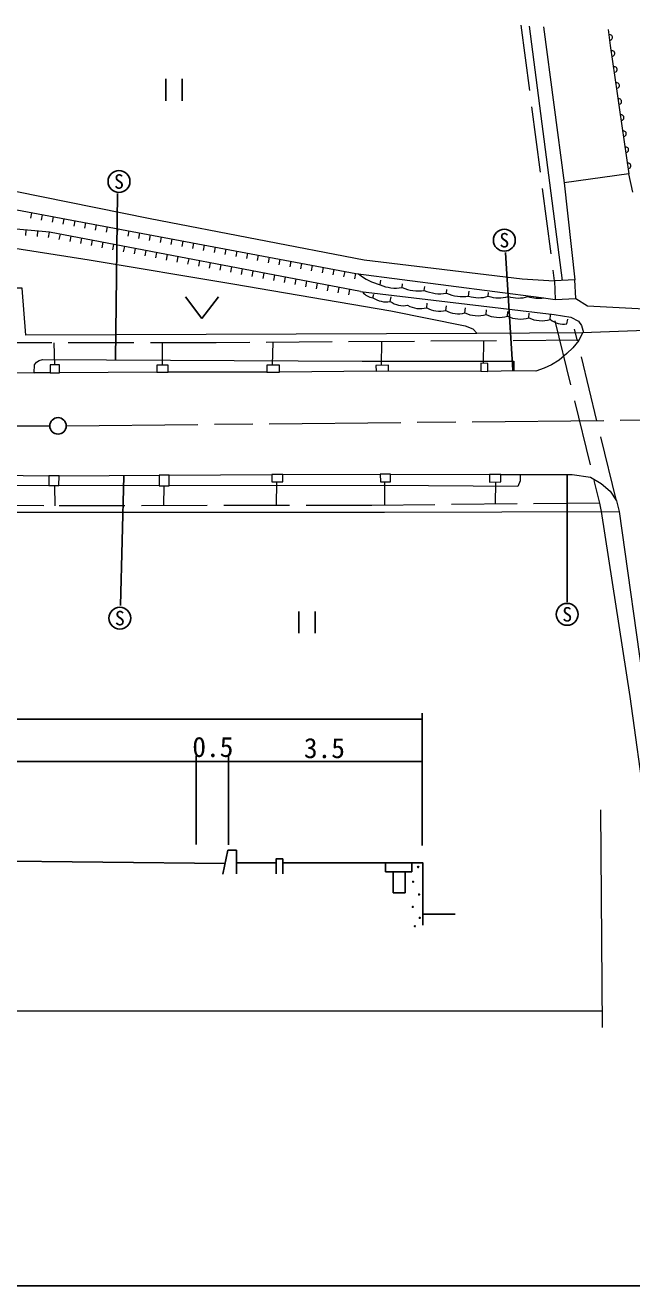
# Model space of a CAD drawing. Units: millimetres, scale not verified, with parts at other scales. Extents: x 40000 to 680000, y 20000 to 380000.
# Drawn here: x 373850 to 429142, y 205000 to 319815 of the extents above; entities that cross this region are included whole.
import ezdxf
from ezdxf.enums import TextEntityAlignment as Align

# ---------------------------------------------------------------- set-up
doc = ezdxf.new("R2010")
doc.units = ezdxf.units.MM
doc.header["$LTSCALE"] = 1000
doc.linetypes.add('CHAIN', pattern=[18.5, 12, -1.5, 3.5, -1.5])
doc.linetypes.add('DASHED', pattern=[7.5, 6, -1.5])
for name, color, linetype, lineweight in [('M-BGD', 7, 'Continuous', 9), ('M-BGD-EXST', 7, 'Continuous', 25), ('M-BMK', 2, 'CHAIN', 13), ('M-BMK-SRVR', 3, 'Continuous', 25), ('M-STR-HTXT', 7, 'Continuous', 13), ('M-TTL-BAND', 7, 'Continuous', 25)]:
    doc.layers.add(name, color=color, linetype=linetype, lineweight=lineweight)
doc.styles.add('ＭＳ ゴシック', font='')
doc.styles.get('ＭＳ ゴシック').set_extended_font_data('MS Gothic')

msp = doc.modelspace()

# ---------------------------------------------------------------- linework, layer by layer
at = {"layer": 'M-BGD', "linetype": 'DASHED', "lineweight": 13}
for p, q in [((419041, 319815), (422065, 296543)), ((422118, 292899), (426195, 276293)), ((427739, 276484), (423931, 292128)), ((376541, 288881), (376495, 290898)), ((386358, 288856), (386376, 290898)), ((396403, 288845), (396451, 290933)), ((406326, 288833), (406347, 291000)), ((415629, 289016), (415667, 291063)), ((376514, 277891), (376555, 276041)), ((386497, 277856), (386467, 276055)), ((396756, 278239), (396722, 276069)), ((406611, 278236), (406590, 276093)), ((416714, 278219), (416698, 276196))]:
    msp.add_line(p, q, dxfattribs=at)
at = {"layer": 'M-BGD'}
for p, q in [((422823, 296575), (419812, 319725)), ((421090, 319662), (422984, 305457)), ((426975, 319430), (427185, 317968)), ((427185, 317968), (427395, 316506)), ((427395, 316506), (427606, 315044)), ((427606, 315044), (427816, 313581)), ((427816, 313581), (428026, 312119)), ((428026, 312119), (428236, 310657)), ((428236, 310657), (428446, 309195)), ((428446, 309195), (428657, 307732)), ((428657, 307732), (428867, 306270)), ((374365, 302249), (374457, 302740)), ((375349, 302064), (375441, 302555)), ((376334, 301879), (376426, 302371)), ((377318, 301695), (377410, 302186)), ((378302, 301510), (378394, 302002)), ((373902, 300672), (373947, 301170)), ((374968, 300575), (375013, 301073)), ((375985, 300486), (376078, 300977)), ((379286, 301326), (379378, 301817)), ((380271, 301141), (380363, 301632)), ((381255, 300956), (381347, 301448)), ((382239, 300772), (382331, 301263)), ((383223, 300587), (383316, 301079)), ((384208, 300403), (384300, 300894)), ((376962, 300299), (377056, 300790)), ((377939, 300112), (378033, 300603)), ((378916, 299925), (379010, 300417)), ((379893, 299739), (379987, 300230)), ((380870, 299552), (380964, 300043)), ((381848, 299365), (381941, 299856)), ((382825, 299178), (382919, 299669)), ((385192, 300218), (385284, 300709)), ((386176, 300033), (386268, 300525)), ((387161, 299849), (387253, 300340)), ((388145, 299664), (388237, 300156)), ((389129, 299480), (389221, 299971)), ((390113, 299295), (390206, 299786)), ((383802, 298991), (383896, 299482)), ((384779, 298804), (384873, 299295)), ((385756, 298617), (385850, 299108)), ((386733, 298430), (386827, 298921)), ((387711, 298243), (387804, 298734)), ((388688, 298056), (388782, 298548)), ((391098, 299110), (391190, 299602)), ((392082, 298926), (392174, 299417)), ((393066, 298741), (393158, 299233)), ((394050, 298557), (394143, 299048)), ((395035, 298372), (395127, 298863)), ((396019, 298187), (396111, 298679)), ((389665, 297870), (389759, 298361)), ((390642, 297683), (390736, 298174)), ((391619, 297496), (391713, 297987)), ((392596, 297309), (392690, 297800)), ((393574, 297122), (393667, 297613)), ((394551, 296935), (394645, 297426)), ((397003, 298003), (397095, 298494)), ((397988, 297818), (398080, 298310)), ((398972, 297634), (399064, 298125)), ((399956, 297449), (400048, 297940)), ((400940, 297264), (401033, 297756)), ((401925, 297080), (402017, 297571)), ((402909, 296895), (403001, 297387)), ((395528, 296748), (395622, 297239)), ((396505, 296561), (396599, 297052)), ((397482, 296374), (397576, 296866)), ((398459, 296188), (398553, 296679)), ((399437, 296001), (399531, 296492)), ((400414, 295814), (400508, 296305)), ((403893, 296711), (403985, 297202)), ((406202, 296165), (406269, 296593)), ((408202, 295916), (408247, 296270)), ((423963, 296622), (422085, 296545)), ((422085, 296545), (422155, 294846)), ((424033, 294923), (423963, 296622)), ((401391, 295627), (401485, 296118)), ((402368, 295440), (402462, 295931)), ((403345, 295253), (403439, 295744)), ((405552, 294995), (405618, 295314)), ((407123, 294661), (407215, 295080)), ((410226, 295658), (410271, 296012)), ((412250, 295400), (412296, 295754)), ((414266, 295140), (414315, 295577)), ((416064, 295128), (416067, 295485)), ((417870, 295114), (417873, 295471)), ((419676, 295099), (419677, 295182)), ((410446, 294077), (410503, 294501)), ((412186, 293842), (412243, 294267)), ((413921, 293607), (413971, 294072)), ((422155, 294846), (424033, 294923)), ((415862, 293458), (415895, 293886)), ((417807, 293308), (417840, 293735)), ((419753, 293157), (419786, 293584)), ((421698, 293007), (421731, 293434)), ((423214, 292627), (423319, 293043)), ((366626, 288237), (374669, 288155)), ((376969, 288886), (376119, 288875)), ((376119, 288875), (376128, 288155)), ((376978, 288166), (376969, 288886)), ((385838, 288209), (376978, 288166)), ((385842, 288859), (385838, 288209)), ((385838, 288209), (386868, 288203)), ((386872, 288853), (385842, 288859)), ((386868, 288203), (386872, 288853)), ((395875, 288225), (386868, 288203)), ((397025, 288845), (395875, 288845)), ((395875, 288845), (395875, 288225)), ((395875, 288225), (397025, 288225)), ((397025, 288225), (397025, 288845)), ((405828, 288318), (397025, 288225)), ((406963, 288839), (405823, 288828)), ((405823, 288828), (405828, 288318)), ((405828, 288318), (406968, 288329)), ((406968, 288329), (406963, 288839)), ((406968, 288329), (415368, 288303)), ((415387, 289023), (415368, 288303)), ((415368, 288303), (416008, 288286)), ((416027, 289006), (415387, 289023)), ((416008, 288286), (416027, 289006)), ((376128, 288155), (376978, 288166)), ((366890, 278858), (376015, 278783)), ((376015, 278783), (376011, 277893)), ((376011, 277893), (376931, 277889)), ((376935, 278779), (376015, 278783)), ((376931, 277889), (376935, 278779)), ((386055, 277853), (376931, 277889)), ((376935, 278779), (386049, 278833)), ((386979, 278839), (386049, 278833)), ((386049, 278833), (386055, 277853)), ((386055, 277853), (386985, 277859)), ((386979, 278839), (396341, 278889)), ((386985, 277859), (386979, 278839)), ((397321, 278889), (396341, 278889)), ((396341, 278889), (396341, 278239)), ((396341, 278239), (397321, 278239)), ((397321, 278889), (406218, 278924)), ((397321, 278239), (397321, 278889)), ((407138, 278929), (406218, 278924)), ((406218, 278924), (406222, 278234)), ((406222, 278234), (407142, 278239)), ((407138, 278929), (416162, 278889)), ((407142, 278239), (407138, 278929)), ((417192, 278907), (416162, 278889)), ((416162, 278889), (416174, 278209)), ((416174, 278209), (417204, 278227)), ((417204, 278227), (417192, 278907)), ((417192, 278907), (418989, 278887)), ((426195, 276293), (426351, 275517))]:
    msp.add_line(p, q, dxfattribs=at)
at = {"layer": 'M-BGD', "lineweight": 25}
for p, q in [((410032, 256611), (329612, 256611)), ((410032, 257144), (410032, 245089)), ((329612, 252763), (410032, 252763)), ((389435, 245191), (389435, 253263)), ((392368, 245174), (392368, 253263)), ((393104, 243521), (396715, 243521)), ((406698, 242697), (406698, 243521)), ((409083, 242697), (409083, 243521)), ((409083, 242697), (406698, 242697)), ((407397, 240797), (407397, 242697)), ((408499, 242697), (408499, 240789)), ((407397, 240797), (408499, 240789)), ((410099, 238859), (413043, 238859))]:
    msp.add_line(p, q, dxfattribs=at)
at = {"layer": 'M-BGD'}
for points in [[(299443, 307582), (301534, 307964), (302416, 306343), (303524, 305653), (305803, 305412), (310184, 305075), (315072, 304730), (322511, 304610), (332646, 304586), (341891, 304947), (350895, 305115), (359707, 305452), (365533, 305573), (367964, 305693), (385250, 302202), (404760, 298451), (419160, 296723), (422065, 296543)], [(429224, 304611), (428867, 306270), (422984, 305457), (423963, 296622)], [(303071, 304103), (310932, 304025), (331643, 303395), (360020, 304028), (367567, 304032), (403985, 297202)], [(404416, 295557), (376078, 300977), (362253, 302225), (331872, 301682), (326523, 301529), (303867, 302049), (301880, 302006)], [(371816, 295876), (371579, 298857), (372907, 299500), (379672, 298458), (392787, 296252), (407176, 293810), (413943, 292448), (414658, 292150), (415060, 291742)], [(403985, 297202), (420890, 295026), (422155, 294846)], [(424033, 294923), (425101, 294262), (430300, 293989), (449257, 294590), (493490, 295849), (514048, 296577), (514926, 296742)], [(424638, 291810), (414977, 291741), (373896, 291573), (373566, 295876), (371816, 295876), (372166, 290898)], [(404416, 295557), (422071, 293473), (423580, 293222), (424280, 292860), (424563, 292467), (424730, 291813)], [(430387, 291996), (424638, 291810), (424313, 291099), (423760, 290432), (423233, 289905), (422531, 289309), (421812, 288879), (421153, 288571), (420390, 288308), (418463, 288337), (416008, 288286)], [(376128, 288155), (374669, 288155), (374697, 288896), (374894, 289121), (375138, 289280), (375428, 289365), (404554, 289220), (418376, 289220), (418396, 288335)], [(376011, 277893), (365352, 277857), (354240, 277915), (344012, 277879), (334213, 277879), (323813, 277922), (314743, 278050), (308337, 278077), (308176, 278206), (308063, 278420), (308061, 278656), (308181, 278830), (308345, 278936)], [(418952, 278887), (418968, 278324), (418768, 277789), (406534, 277881), (386985, 277859)], [(418989, 278887), (423704, 278889), (425372, 278661), (426358, 278085), (427170, 277372), (427739, 276484), (428001, 275521), (430319, 258889), (431874, 248367)], [(372289, 275455), (373156, 275466), (406603, 275472), (428001, 275521)], [(426351, 275517), (428966, 258672), (430379, 248344)]]:
    msp.add_lwpolyline(points, dxfattribs=at)
at = {"layer": 'M-BGD', "linetype": 'DASHED', "lineweight": 13}
for points in [[(424323, 291121), (391267, 290898), (369430, 290898), (331240, 290850), (304954, 290947)], [(426195, 276293), (405446, 276081), (375540, 276040), (334507, 276245), (307887, 276304)]]:
    msp.add_lwpolyline(points, dxfattribs=at)
at = {"layer": 'M-BGD', "lineweight": 25}
for points in [[(391856, 242486), (392325, 244675), (393104, 244675), (393104, 242521)], [(346788, 243228), (369734, 243712), (392065, 243464)], [(396715, 242521), (396715, 243878), (397324, 243878), (397324, 242521)], [(397324, 243521), (410099, 243521), (410099, 237859)]]:
    msp.add_lwpolyline(points, dxfattribs=at)
for centre in [(409669, 243139), (409206, 241801), (409751, 240638), (409175, 239506), (409371, 237747), (409813, 238518)]:
    msp.add_circle(centre, 50, dxfattribs=at)
at = {"layer": 'M-BGD'}
for centre, radius, start, end in [((427128, 318706), 251, 266.93144, 109.42749), ((427339, 317244), 251, 266.93395, 109.42729), ((427549, 315782), 251, 266.93368, 109.42755), ((427759, 314319), 251, 266.93395, 109.42729), ((427969, 312857), 251, 266.93183, 109.42941), ((428179, 311395), 251, 266.93144, 109.42749), ((428390, 309933), 251, 266.93285, 109.42872), ((428600, 308470), 251, 266.93368, 109.42755), ((428810, 307008), 251, 266.93395, 109.42729), ((407634, 301378), 5406, 231.12564, 254.64349), ((405666, 296279), 1292, 215.19728, 264.85893), ((407642, 299588), 3715, 247.19446, 278.67504), ((409666, 299330), 3715, 246.79159, 278.67419), ((411690, 299072), 3715, 246.79241, 278.67393), ((413714, 298814), 3715, 246.79198, 278.5403), ((415183, 297919), 2926, 251.73615, 287.51943), ((416989, 297904), 2926, 251.5655, 287.51842), ((418795, 297890), 2926, 251.5655, 287.51842), ((420602, 297875), 2926, 251.56486, 280.08238), ((406726, 296659), 2036, 234.76233, 281.21559), ((408323, 296306), 2036, 233.85748, 280.99958), ((409864, 296337), 2334, 240.42421, 284.42863), ((411604, 296103), 2334, 240.23745, 284.42902), ((413345, 295869), 2334, 240.23792, 284.30188), ((415097, 296216), 2862, 245.7427, 285.50572), ((417042, 296065), 2862, 245.64006, 285.50559), ((418988, 295915), 2862, 245.64092, 285.50532), ((420933, 295764), 2862, 245.63995, 285.50634), ((422869, 294396), 1802, 230.66712, 281.05515)]:
    msp.add_arc(centre, radius, start, end, dxfattribs=at)
at = {"layer": 'M-BGD-EXST'}
for p, q in [((386668, 314931), (386668, 312931)), ((388168, 314931), (388168, 312931)), ((382263, 304481), (382077, 289380)), ((417638, 299103), (418292, 288406)), ((388466, 295088), (389966, 293088)), ((389966, 293088), (391466, 295088)), ((382843, 278755), (382546, 266953)), ((423254, 278920), (423250, 267267)), ((398795, 266430), (398795, 264430)), ((400295, 266430), (400295, 264430))]:
    msp.add_line(p, q, dxfattribs=at)
for centre in [(382399, 305579), (417521, 300231), (382478, 265810), (423252, 266156)]:
    msp.add_circle(centre, 1000, dxfattribs=at)
at = {"layer": 'M-BMK'}
for p, q in [((377592, 283330), (475926, 284301)), ((277612, 283484), (376092, 283323))]:
    msp.add_line(p, q, dxfattribs=at)
at = {"layer": 'M-BMK-SRVR'}
msp.add_circle((376842, 283322), 750, dxfattribs=at)
at = {"layer": 'M-STR-HTXT'}
for p, q in [((426303, 248338), (426437, 228537)), ((307683, 230041), (426427, 230041))]:
    msp.add_line(p, q, dxfattribs=at)
at = {"layer": 'M-TTL-BAND'}
msp.add_line((40000, 205000), (579000, 205000), dxfattribs=at)

# ---------------------------------------------------------------- texts
at = {"layer": 'M-BGD', "style": 'ＭＳ ゴシック'}
for s, p in [('0.5', (390956, 254082)), ('3.5', (401123, 253977))]:
    msp.add_text(s, height=1833, dxfattribs=at).set_placement(p, align=Align.MIDDLE_CENTER)
at = {"layer": 'M-BGD-EXST', "style": 'ＭＳ ゴシック'}
for p in [(382399, 305579), (417521, 300231), (382478, 265810), (423252, 266156)]:
    msp.add_text('S', height=1320, dxfattribs=at).set_placement(p, align=Align.MIDDLE_CENTER)

doc.saveas('drawing.dxf')
